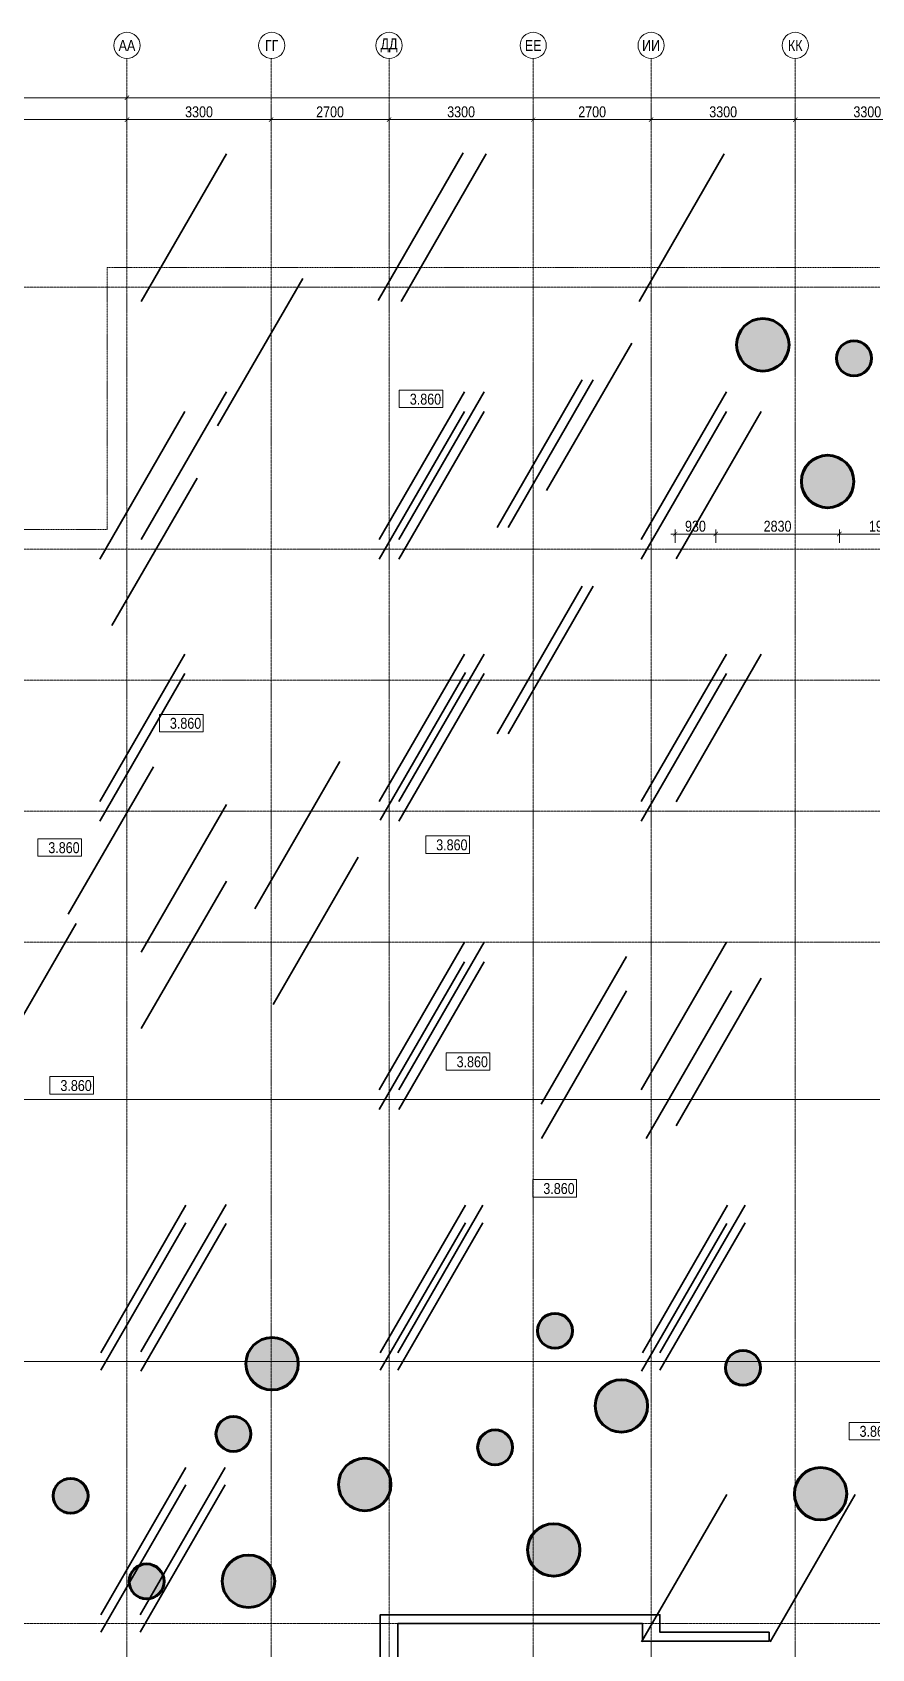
# Model space of a CAD drawing. Header units: millimetres. Extents: x -328335 to 1460319, y -208171 to 164069.
# Drawn here: x 71033 to 90249, y 103525 to 140539 of the extents above; entities that cross this region are included whole.
import ezdxf
from ezdxf.enums import TextEntityAlignment as Align

# ---------------------------------------------------------------- set-up
doc = ezdxf.new("R2010")
doc.units = ezdxf.units.MM
doc.header["$LTSCALE"] = 0.5
doc.linetypes.add('CENTER', pattern=[50.8, 31.75, -6.35, 6.35, -6.35])
doc.linetypes.add('DASHED', pattern=[19.05, 12.7, -6.35])
doc.layers.get('Defpoints').update_dxf_attribs({"color": 140})
for name, color, linetype, lineweight in [('АИ_Плинтус', 3, 'Continuous', 9), ('АИ_Полы', 1, 'Continuous', 9), ('АР6_потолок_отм', 5, 'Continuous', 5), ('АЦ_Бафы', 8, 'Continuous', 0), ('АЦ_Стены', 8, 'Continuous', 70), ('РД_Оси_размер', 8, 'Continuous', 0)]:
    doc.layers.add(name, color=color, linetype=linetype, lineweight=lineweight)
doc.layers.add('АР6_Г_профиль плитки', color=220, linetype='Continuous', lineweight=35, plot=False)
doc.layers.add('АР_Делит', color=120, linetype='Continuous', lineweight=0, plot=False)
doc.layers.add('РД_Оси_100', color=7, linetype='Continuous', lineweight=0, true_color=0x525252)
doc.styles.add('Arial_Narrow_08', font='ARIALN.TTF', dxfattribs={"width": 0.8})
doc.styles.add('style1', font='ARIALN.TTF')
doc.styles.add('ккк', font='isocpeur.ttf', dxfattribs={"width": 0.85, "oblique": 15})
doc.dimstyles.new('Dim100_ареал', dxfattribs={"dimscale": 100, "dimtxt": 2.5, "dimasz": 1, "dimexe": 1, "dimexo": 1, "dimgap": 0.5, "dimtad": 1, "dimzin": 12, "dimdsep": 46, "dimtxsty": 'style1', "dimblk": 'ARCHTICK', "dimcen": 1, "dimdle": 1, "dimaunit": 1, "dimadec": 0, "dimazin": 3, "dimtfac": 1, "dimtmove": 1, "dimatfit": 3, "dimldrblk": 'OPEN30', "dimfxl": 2, "dimfxlon": 1, "dimtolj": 1, "dimtzin": 0, "dimlwd": 5, "dimlwe": 5, "dimarcsym": 0})

# ---------------------------------------------------------------- blocks, each defined once
blk = doc.blocks.new('A-iden')
at = {"linetype": 'Continuous', "lineweight": 5}
blk.add_circle((0, -4), 3, dxfattribs=at)
at = {"color": 0, "linetype": 'Continuous', "lineweight": 20, "style": 'ккк', "width": 0.85}
blk.add_attdef('ID', text='', height=4, dxfattribs=at).set_placement((0.31, -3.85), align=Align.MIDDLE_CENTER)
blk = doc.blocks.new('_ArchTick')
at = {"color": 0, "linetype": 'ByBlock', "const_width": 0.15}
blk.add_lwpolyline([(-0.5, -0.5), (0.5, 0.5)], dxfattribs=at)
blk = doc.blocks.new('*D347')
at = {"layer": 'Defpoints', "color": 0, "transparency": 16777216}
for p in [(73200, 139039), (37500, 137039), (73200, 137039)]:
    blk.add_point(p, dxfattribs=at)
at = {"layer": 'РД_Оси_размер', "color": 0, "lineweight": 5, "transparency": 16777216}
for p, q in [((37400, 139039), (73300, 139039)), ((37500, 138839), (37500, 139139)), ((73200, 138839), (73200, 139139))]:
    blk.add_line(p, q, dxfattribs=at)
at = {"layer": 'РД_Оси_размер', "color": 0, "lineweight": 5, "transparency": 16777216, "xscale": 100, "yscale": 100, "zscale": 100, "rotation": 180}
blk.add_blockref('_ArchTick', (37500, 139039), dxfattribs=at)
at = {"layer": 'РД_Оси_размер', "color": 0, "lineweight": 5, "transparency": 16777216, "xscale": 100, "yscale": 100, "zscale": 100}
blk.add_blockref('_ArchTick', (73200, 139039), dxfattribs=at)
at = {"layer": 'РД_Оси_размер', "color": 0, "transparency": 16777216, "insert": (55350, 139216), "char_height": 250, "attachment_point": 5, "style": 'style1'}
blk.add_mtext('\\A1;35700', dxfattribs=at)
blk = doc.blocks.new('_Open30')
at = {"color": 0, "linetype": 'ByBlock', "lineweight": -2}
for p, q in [((-1, 0.27), (0, 0)), ((0, 0), (-1, -0.27)), ((0, 0), (-1, 0))]:
    blk.add_line(p, q, dxfattribs=at)
blk = doc.blocks.new('*D47')
at = {"layer": 'Defpoints', "color": 0, "transparency": 16777216}
for p in [(114600, 139039), (73200, 137039), (114600, 137039)]:
    blk.add_point(p, dxfattribs=at)
at = {"layer": 'РД_Оси_размер', "color": 0, "lineweight": 5, "transparency": 16777216}
for p, q in [((73100, 139039), (114700, 139039)), ((73200, 138839), (73200, 139139)), ((114600, 138839), (114600, 139139))]:
    blk.add_line(p, q, dxfattribs=at)
at = {"layer": 'РД_Оси_размер', "color": 0, "lineweight": 5, "transparency": 16777216, "xscale": 100, "yscale": 100, "zscale": 100, "rotation": 180}
blk.add_blockref('_ArchTick', (73200, 139039), dxfattribs=at)
at = {"layer": 'РД_Оси_размер', "color": 0, "lineweight": 5, "transparency": 16777216, "xscale": 100, "yscale": 100, "zscale": 100}
blk.add_blockref('_ArchTick', (114600, 139039), dxfattribs=at)
at = {"layer": 'РД_Оси_размер', "color": 0, "transparency": 16777216, "insert": (93900, 139216), "char_height": 250, "attachment_point": 5, "style": 'style1'}
blk.add_mtext('\\A1;41400', dxfattribs=at)
blk = doc.blocks.new('*D275')
at = {"layer": 'Defpoints', "color": 0, "transparency": 16777216}
for p in [(73200, 138539), (65700, 137039), (73200, 137039)]:
    blk.add_point(p, dxfattribs=at)
at = {"layer": 'РД_Оси_размер', "color": 0, "lineweight": 5, "transparency": 16777216}
for p, q in [((65600, 138539), (73300, 138539)), ((65700, 138339), (65700, 138639)), ((73200, 138339), (73200, 138639))]:
    blk.add_line(p, q, dxfattribs=at)
at = {"layer": 'РД_Оси_размер', "color": 0, "lineweight": 5, "transparency": 16777216, "xscale": 100, "yscale": 100, "zscale": 100, "rotation": 180}
blk.add_blockref('_ArchTick', (65700, 138539), dxfattribs=at)
at = {"layer": 'РД_Оси_размер', "color": 0, "lineweight": 5, "transparency": 16777216, "xscale": 100, "yscale": 100, "zscale": 100}
blk.add_blockref('_ArchTick', (73200, 138539), dxfattribs=at)
at = {"layer": 'РД_Оси_размер', "color": 0, "transparency": 16777216, "insert": (69450, 138716), "char_height": 250, "attachment_point": 5, "style": 'style1'}
blk.add_mtext('\\A1;7500', dxfattribs=at)
blk = doc.blocks.new('*D276')
at = {"layer": 'Defpoints', "color": 0, "transparency": 16777216}
for p in [(76500, 138539), (73200, 137039), (76500, 137039)]:
    blk.add_point(p, dxfattribs=at)
at = {"layer": 'РД_Оси_размер', "color": 0, "lineweight": 5, "transparency": 16777216}
for p, q in [((73100, 138539), (76600, 138539)), ((73200, 138339), (73200, 138639)), ((76500, 138339), (76500, 138639))]:
    blk.add_line(p, q, dxfattribs=at)
at = {"layer": 'РД_Оси_размер', "color": 0, "lineweight": 5, "transparency": 16777216, "xscale": 100, "yscale": 100, "zscale": 100, "rotation": 180}
blk.add_blockref('_ArchTick', (73200, 138539), dxfattribs=at)
at = {"layer": 'РД_Оси_размер', "color": 0, "lineweight": 5, "transparency": 16777216, "xscale": 100, "yscale": 100, "zscale": 100}
blk.add_blockref('_ArchTick', (76500, 138539), dxfattribs=at)
at = {"layer": 'РД_Оси_размер', "color": 0, "transparency": 16777216, "insert": (74850, 138716), "char_height": 250, "attachment_point": 5, "style": 'style1'}
blk.add_mtext('\\A1;3300', dxfattribs=at)
blk = doc.blocks.new('*D277')
at = {"layer": 'Defpoints', "color": 0, "transparency": 16777216}
for p in [(79200, 138539), (76500, 137039), (79200, 137039)]:
    blk.add_point(p, dxfattribs=at)
at = {"layer": 'РД_Оси_размер', "color": 0, "lineweight": 5, "transparency": 16777216}
for p, q in [((76400, 138539), (79300, 138539)), ((76500, 138339), (76500, 138639)), ((79200, 138339), (79200, 138639))]:
    blk.add_line(p, q, dxfattribs=at)
at = {"layer": 'РД_Оси_размер', "color": 0, "lineweight": 5, "transparency": 16777216, "xscale": 100, "yscale": 100, "zscale": 100, "rotation": 180}
blk.add_blockref('_ArchTick', (76500, 138539), dxfattribs=at)
at = {"layer": 'РД_Оси_размер', "color": 0, "lineweight": 5, "transparency": 16777216, "xscale": 100, "yscale": 100, "zscale": 100}
blk.add_blockref('_ArchTick', (79200, 138539), dxfattribs=at)
at = {"layer": 'РД_Оси_размер', "color": 0, "transparency": 16777216, "insert": (77850, 138716), "char_height": 250, "attachment_point": 5, "style": 'style1'}
blk.add_mtext('\\A1;2700', dxfattribs=at)
blk = doc.blocks.new('*D278')
at = {"layer": 'Defpoints', "color": 0, "transparency": 16777216}
for p in [(82500, 138539), (79200, 137039), (82500, 137039)]:
    blk.add_point(p, dxfattribs=at)
at = {"layer": 'РД_Оси_размер', "color": 0, "lineweight": 5, "transparency": 16777216}
for p, q in [((79100, 138539), (82600, 138539)), ((79200, 138339), (79200, 138639)), ((82500, 138339), (82500, 138639))]:
    blk.add_line(p, q, dxfattribs=at)
at = {"layer": 'РД_Оси_размер', "color": 0, "lineweight": 5, "transparency": 16777216, "xscale": 100, "yscale": 100, "zscale": 100, "rotation": 180}
blk.add_blockref('_ArchTick', (79200, 138539), dxfattribs=at)
at = {"layer": 'РД_Оси_размер', "color": 0, "lineweight": 5, "transparency": 16777216, "xscale": 100, "yscale": 100, "zscale": 100}
blk.add_blockref('_ArchTick', (82500, 138539), dxfattribs=at)
at = {"layer": 'РД_Оси_размер', "color": 0, "transparency": 16777216, "insert": (80850, 138716), "char_height": 250, "attachment_point": 5, "style": 'style1'}
blk.add_mtext('\\A1;3300', dxfattribs=at)
blk = doc.blocks.new('*D279')
at = {"layer": 'Defpoints', "color": 0, "transparency": 16777216}
for p in [(85200, 138539), (82500, 137039), (85200, 137039)]:
    blk.add_point(p, dxfattribs=at)
at = {"layer": 'РД_Оси_размер', "color": 0, "lineweight": 5, "transparency": 16777216}
for p, q in [((82400, 138539), (85300, 138539)), ((82500, 138339), (82500, 138639)), ((85200, 138339), (85200, 138639))]:
    blk.add_line(p, q, dxfattribs=at)
at = {"layer": 'РД_Оси_размер', "color": 0, "lineweight": 5, "transparency": 16777216, "xscale": 100, "yscale": 100, "zscale": 100, "rotation": 180}
blk.add_blockref('_ArchTick', (82500, 138539), dxfattribs=at)
at = {"layer": 'РД_Оси_размер', "color": 0, "lineweight": 5, "transparency": 16777216, "xscale": 100, "yscale": 100, "zscale": 100}
blk.add_blockref('_ArchTick', (85200, 138539), dxfattribs=at)
at = {"layer": 'РД_Оси_размер', "color": 0, "transparency": 16777216, "insert": (83850, 138716), "char_height": 250, "attachment_point": 5, "style": 'style1'}
blk.add_mtext('\\A1;2700', dxfattribs=at)
blk = doc.blocks.new('*D280')
at = {"layer": 'Defpoints', "color": 0, "transparency": 16777216}
for p in [(88500, 138539), (85200, 137039), (88500, 137039)]:
    blk.add_point(p, dxfattribs=at)
at = {"layer": 'РД_Оси_размер', "color": 0, "lineweight": 5, "transparency": 16777216}
for p, q in [((85100, 138539), (88600, 138539)), ((85200, 138339), (85200, 138639)), ((88500, 138339), (88500, 138639))]:
    blk.add_line(p, q, dxfattribs=at)
at = {"layer": 'РД_Оси_размер', "color": 0, "lineweight": 5, "transparency": 16777216, "xscale": 100, "yscale": 100, "zscale": 100, "rotation": 180}
blk.add_blockref('_ArchTick', (85200, 138539), dxfattribs=at)
at = {"layer": 'РД_Оси_размер', "color": 0, "lineweight": 5, "transparency": 16777216, "xscale": 100, "yscale": 100, "zscale": 100}
blk.add_blockref('_ArchTick', (88500, 138539), dxfattribs=at)
at = {"layer": 'РД_Оси_размер', "color": 0, "transparency": 16777216, "insert": (86850, 138716), "char_height": 250, "attachment_point": 5, "style": 'style1'}
blk.add_mtext('\\A1;3300', dxfattribs=at)
blk = doc.blocks.new('*D281')
at = {"layer": 'Defpoints', "color": 0, "transparency": 16777216}
for p in [(91800, 138539), (88500, 137039), (91800, 137039)]:
    blk.add_point(p, dxfattribs=at)
at = {"layer": 'РД_Оси_размер', "color": 0, "lineweight": 5, "transparency": 16777216}
for p, q in [((88400, 138539), (91900, 138539)), ((88500, 138339), (88500, 138639)), ((91800, 138339), (91800, 138639))]:
    blk.add_line(p, q, dxfattribs=at)
at = {"layer": 'РД_Оси_размер', "color": 0, "lineweight": 5, "transparency": 16777216, "xscale": 100, "yscale": 100, "zscale": 100, "rotation": 180}
blk.add_blockref('_ArchTick', (88500, 138539), dxfattribs=at)
at = {"layer": 'РД_Оси_размер', "color": 0, "lineweight": 5, "transparency": 16777216, "xscale": 100, "yscale": 100, "zscale": 100}
blk.add_blockref('_ArchTick', (91800, 138539), dxfattribs=at)
at = {"layer": 'РД_Оси_размер', "color": 0, "transparency": 16777216, "insert": (90150, 138716), "char_height": 250, "attachment_point": 5, "style": 'style1'}
blk.add_mtext('\\A1;3300', dxfattribs=at)
blk = doc.blocks.new('Отметка_план')
at = {"color": 7, "lineweight": 5}
blk.add_lwpolyline([(0, 0), (10, 0), (10, 4), (0, 4)], close=True, dxfattribs=at)
at = {"style": 'Arial_Narrow_08', "width": 0.8}
blk.add_attdef('OTMG', text='', height=2.5, dxfattribs=at).set_placement((9.06, 0.7), align=Align.RIGHT)
blk = doc.blocks.new('*D91')
at = {"layer": 'Defpoints', "color": 0, "transparency": 16777216}
for p in [(86680, 129050), (85750, 128500), (86680, 128500)]:
    blk.add_point(p, dxfattribs=at)
at = {"layer": 'АИ_Полы', "color": 0, "lineweight": 5, "transparency": 16777216}
for p, q in [((85650, 129050), (86780, 129050)), ((85750, 128850), (85750, 129150)), ((86680, 128850), (86680, 129150))]:
    blk.add_line(p, q, dxfattribs=at)
at = {"layer": 'АИ_Полы', "color": 0, "lineweight": 5, "transparency": 16777216, "xscale": 100, "yscale": 100, "zscale": 100, "rotation": 180}
blk.add_blockref('_ArchTick', (85750, 129050), dxfattribs=at)
at = {"layer": 'АИ_Полы', "color": 0, "lineweight": 5, "transparency": 16777216, "xscale": 100, "yscale": 100, "zscale": 100}
blk.add_blockref('_ArchTick', (86680, 129050), dxfattribs=at)
at = {"layer": 'АИ_Полы', "color": 0, "transparency": 16777216, "insert": (86215, 129227), "char_height": 250, "attachment_point": 5, "style": 'style1'}
blk.add_mtext('\\A1;930', dxfattribs=at)
blk = doc.blocks.new('*D92')
at = {"layer": 'Defpoints', "color": 0, "transparency": 16777216}
for p in [(89510, 129050), (86680, 128430), (89510, 128430)]:
    blk.add_point(p, dxfattribs=at)
at = {"layer": 'АИ_Полы', "color": 0, "lineweight": 5, "transparency": 16777216}
for p, q in [((86580, 129050), (89610, 129050)), ((86680, 128850), (86680, 129150)), ((89510, 128850), (89510, 129150))]:
    blk.add_line(p, q, dxfattribs=at)
at = {"layer": 'АИ_Полы', "color": 0, "lineweight": 5, "transparency": 16777216, "xscale": 100, "yscale": 100, "zscale": 100, "rotation": 180}
blk.add_blockref('_ArchTick', (86680, 129050), dxfattribs=at)
at = {"layer": 'АИ_Полы', "color": 0, "lineweight": 5, "transparency": 16777216, "xscale": 100, "yscale": 100, "zscale": 100}
blk.add_blockref('_ArchTick', (89510, 129050), dxfattribs=at)
at = {"layer": 'АИ_Полы', "color": 0, "transparency": 16777216, "insert": (88095, 129227), "char_height": 250, "attachment_point": 5, "style": 'style1'}
blk.add_mtext('\\A1;2830', dxfattribs=at)
blk = doc.blocks.new('*D93')
at = {"layer": 'Defpoints', "color": 0, "transparency": 16777216}
for p in [(91500, 129050), (91500, 128500), (89510, 128430)]:
    blk.add_point(p, dxfattribs=at)
at = {"layer": 'АИ_Полы', "color": 0, "lineweight": 5, "transparency": 16777216}
for p, q in [((89410, 129050), (91600, 129050)), ((89510, 128850), (89510, 129150)), ((91500, 128850), (91500, 129150))]:
    blk.add_line(p, q, dxfattribs=at)
at = {"layer": 'АИ_Полы', "color": 0, "lineweight": 5, "transparency": 16777216, "xscale": 100, "yscale": 100, "zscale": 100, "rotation": 180}
blk.add_blockref('_ArchTick', (89510, 129050), dxfattribs=at)
at = {"layer": 'АИ_Полы', "color": 0, "lineweight": 5, "transparency": 16777216, "xscale": 100, "yscale": 100, "zscale": 100}
blk.add_blockref('_ArchTick', (91500, 129050), dxfattribs=at)
at = {"layer": 'АИ_Полы', "color": 0, "transparency": 16777216, "insert": (90505, 129227), "char_height": 250, "attachment_point": 5, "style": 'style1'}
blk.add_mtext('\\A1;1990', dxfattribs=at)
blk = doc.blocks.new('Баф_Ор-1_1200')
at = {"layer": 'АЦ_Стены', "true_color": 0xee6119}
h = blk.add_hatch(color=32, dxfattribs=at)
h.dxf.hatch_style = 1
h.paths.add_polyline_path([(600, 0, 1), (-600, 0, 1)])
at = {"layer": 'АЦ_Стены', "color": 32, "true_color": 0xee6119}
blk.add_circle((0, 0), 600, dxfattribs=at)
blk = doc.blocks.new('Баф_ор1_800')
at = {"layer": 'АЦ_Стены', "true_color": 0xee6119}
h = blk.add_hatch(color=32, dxfattribs=at)
h.dxf.hatch_style = 1
h.paths.add_polyline_path([(400, 0, 1), (-400, 0, 1)])
at = {"layer": 'АЦ_Стены', "color": 32, "true_color": 0xee6119}
blk.add_circle((0, 0), 400, dxfattribs=at)
blk = doc.blocks.new('СОШ_2200_АР_ОСИ_М100_28.05.24')
at = {"layer": 'АР_Делит', "color": 5, "linetype": 'DASHED'}
blk.add_lwpolyline([(37145, 100855), (37145, 129155), (72745, 129155), (72745, 135155), (114955, 135155), (114955, -355)], dxfattribs=at)
at = {"layer": 'РД_Оси_100', "color": 8, "linetype": 'CENTER', "true_color": 0x808080}
for p, q in [((73200, -6155), (73200, 139938.679)), ((79200, -6155), (79200, 139938.679)), ((85200, -6155), (85200, 139938.679)), ((88500, -6155), (88500, 139938.679)), ((-5954.958, 134700), (119910, 134700)), ((-5954.958, 128700), (119910, 128700)), ((-5954.958, 125700), (119910, 125700)), ((-5954.958, 122700), (119910, 122700)), ((-5954.958, 119700), (119910, 119700)), ((-5954.958, 116100), (119910, 116100)), ((35037.55, 116100), (119910, 116100)), ((-5954.958, 110100), (119910, 110100)), ((35037.55, 110100), (119910, 110100)), ((-5954.958, 104100), (119910, 104100))]:
    blk.add_line(p, q, dxfattribs=at)
for points in [[(76500, 139938.679), (76500, -6155)], [(82500, 139938.679), (82500, -6155)]]:
    blk.add_lwpolyline(points, dxfattribs=at)
at = {"layer": 'РД_Оси_100', "color": 0}
ref = blk.add_blockref('A-iden', (73200, 140638.679), dxfattribs=dict(at, xscale=100, yscale=100, zscale=100))
ref.add_attrib('ID', 'АА', dxfattribs={"layer": '0', "linetype": 'Continuous', "height": 250, "style": 'style1'}).set_placement((73200, 140238.679), align=Align.MIDDLE)
ref = blk.add_blockref('A-iden', (76514.62, 140638.679), dxfattribs=dict(at, xscale=100, yscale=100, zscale=100))
ref.add_attrib('ID', 'ГГ', dxfattribs={"layer": '0', "linetype": 'Continuous', "height": 250, "style": 'style1'}).set_placement((76514.62, 140238.679), align=Align.MIDDLE)
ref = blk.add_blockref('A-iden', (79200, 140638.679), dxfattribs=dict(at, xscale=100, yscale=100, zscale=100))
ref.add_attrib('ID', 'ДД', dxfattribs={"layer": '0', "linetype": 'Continuous', "height": 250, "style": 'style1'}).set_placement((79200, 140238.679), align=Align.MIDDLE)
ref = blk.add_blockref('A-iden', (82500.02, 140638.679), dxfattribs=dict(at, xscale=100, yscale=100, zscale=100))
ref.add_attrib('ID', 'ЕЕ', dxfattribs={"layer": '0', "linetype": 'Continuous', "height": 250, "style": 'style1'}).set_placement((82500.02, 140238.679), align=Align.MIDDLE)
ref = blk.add_blockref('A-iden', (85200, 140638.679), dxfattribs=dict(at, xscale=100, yscale=100, zscale=100))
ref.add_attrib('ID', 'ИИ', dxfattribs={"layer": '0', "linetype": 'Continuous', "height": 250, "style": 'style1'}).set_placement((85200, 140238.679), align=Align.MIDDLE)
ref = blk.add_blockref('A-iden', (88500, 140638.679), dxfattribs=dict(at, xscale=100, yscale=100, zscale=100))
ref.add_attrib('ID', 'КК', dxfattribs={"layer": '0', "linetype": 'Continuous', "height": 250, "style": 'style1'}).set_placement((88500, 140238.679), align=Align.MIDDLE)
at = {"layer": 'РД_Оси_размер'}
for base, p1, p2, picture, middle in [((73200, 139038.679), (37500, 137038.679), (73200, 137038.679), '*D347', (55350, 139216.322)), ((114600, 139038.679), (73200, 137038.679), (114600, 137038.679), '*D47', (93900, 139216.322)), ((73200, 138538.679), (65700, 137038.679), (73200, 137038.679), '*D275', (69450, 138716.322)), ((76500, 138538.679), (73200, 137038.679), (76500, 137038.679), '*D276', (74850, 138716.322)), ((79200, 138538.679), (76500, 137038.679), (79200, 137038.679), '*D277', (77850, 138716.322)), ((82500, 138538.679), (79200, 137038.679), (82500, 137038.679), '*D278', (80850, 138716.322)), ((85200, 138538.679), (82500, 137038.679), (85200, 137038.679), '*D279', (83850, 138716.322)), ((88500, 138538.679), (85200, 137038.679), (88500, 137038.679), '*D280', (86850, 138716.322)), ((91800, 138538.679), (88500, 137038.679), (91800, 137038.679), '*D281', (90150, 138716.322))]:
    dim = blk.add_linear_dim(base=base, p1=p1, p2=p2, dimstyle='Dim100_ареал', dxfattribs=at)
    dim.commit()
    dim.dimension.update_dxf_attribs({"geometry": picture, "text_midpoint": middle})

msp = doc.modelspace()

# ---------------------------------------------------------------- linework, layer by layer
at = {"layer": 'АИ_Плинтус', "color": 160, "linetype": 'ByBlock', "lineweight": 35, "true_color": 0x003fff}
msp.add_lwpolyline([(79000, 100900), (79000, 104300), (85400, 104300), (85400, 103900), (87900, 103900), (87900, 103700), (84999.999, 103700.007), (84999.999, 104100), (79400, 104100), (79400, 101250)], dxfattribs=at)
at = {"layer": 'АР6_Г_профиль плитки'}
for points in [[(73525, 134375), (75475, 137752.499)], [(78950, 134400), (80900, 137777.499)], [(79475, 134375), (81425, 137752.499)], [(84925, 134375), (86875, 137752.499)], [(75275, 131525), (77225, 134902.499)], [(82804.997, 130045.019), (84754.997, 133422.518)], [(81675, 129200), (83625, 132577.499)], [(81925, 129200), (83875, 132577.499)], [(73525, 128925), (75475, 132302.499)], [(78975.161, 128925), (80925.161, 132302.499)], [(79425.161, 128925), (81375.161, 132302.499)], [(84975, 128924.839), (86925, 132302.338)], [(72575, 128475), (74525, 131852.499)], [(78975.161, 128475), (80925.161, 131852.499)], [(79425.161, 128475), (81375.161, 131852.499)], [(84975, 128474.839), (86925, 131852.338)], [(85770, 128479.839), (87720, 131857.338)], [(72855, 126955), (74805, 130332.499)], [(81675, 124475.395), (83625, 127852.894)], [(81925, 124475.395), (83875, 127852.894)], [(72575, 122925), (74525, 126302.499)], [(78975, 122925), (80925, 126302.499)], [(79425, 122925), (81375, 126302.499)], [(84975, 122924.992), (86925, 126302.491)], [(85770, 122919.992), (87720, 126297.491)], [(72575, 122475), (74525, 125852.499)], [(79000, 122500), (80950, 125877.499)], [(79425, 122475), (81375, 125852.499)], [(84975, 122474.992), (86925, 125852.491)], [(71855.004, 120345), (73805.004, 123722.499)], [(76125, 120465), (78075, 123842.499)], [(73525, 119475), (75475, 122852.499)], [(76545.002, 118275.021), (78495.002, 121652.52)], [(73525, 117725), (75475, 121102.499)], [(70085, 116755), (72035, 120132.499)], [(78975, 116325), (80925, 119702.499)], [(79425, 116325), (81375, 119702.499)], [(84975, 116325), (86925, 119702.499)], [(78975, 115875), (80925, 119252.499)], [(79425, 115875), (81375, 119252.499)], [(82685, 115995.152), (84635, 119372.652)], [(85770, 115500), (87720, 118877.499)], [(82690, 115210), (84640, 118587.499)], [(85090.004, 115210), (87040.004, 118587.499)], [(72600, 110300), (74550, 113677.499)], [(73520, 110320), (75470, 113697.499)], [(79000, 110300), (80950, 113677.499)], [(79400, 110300), (81350, 113677.499)], [(85000, 110300), (86950, 113677.499)], [(85400, 110300), (87350, 113677.499)], [(72600, 109900), (74550, 113277.499)], [(79000, 109900), (80950, 113277.499)], [(79400, 109900), (81350, 113277.499)], [(85400, 109900), (87350, 113277.499)], [(73520, 109879.996), (75470, 113257.495)], [(84980, 109880), (86930, 113257.5)], [(72600, 104300), (74550, 107677.499)], [(73500, 104300), (75450, 107677.499)], [(72600, 103900), (74550, 107277.499)], [(73500, 103900), (75450, 107277.499)], [(84979.999, 103680), (86929.999, 107057.499)], [(87925, 103680), (89875, 107057.499)]]:
    msp.add_lwpolyline(points, dxfattribs=at)

# ---------------------------------------------------------------- block references
at = {"layer": 'АР6_потолок_отм'}
ref = msp.add_blockref('Отметка_план', (79435.194, 131943.861), dxfattribs=dict(at, xscale=100, yscale=100, zscale=100))
ref.add_attrib('OTMG', '3.860', dxfattribs={"layer": '0', "color": 0, "height": 250, "style": 'style1'}).set_placement((80392.611, 132263.678), align=Align.TOP_RIGHT)
ref = msp.add_blockref('Отметка_план', (73942.502, 124520.955), dxfattribs=dict(at, xscale=100, yscale=100, zscale=100))
ref.add_attrib('OTMG', '3.860', dxfattribs={"layer": '0', "color": 0, "height": 250, "style": 'style1'}).set_placement((74899.92, 124840.771), align=Align.TOP_RIGHT)
ref = msp.add_blockref('Отметка_план', (71158.602, 121672.413), dxfattribs=dict(at, xscale=100, yscale=100, zscale=100))
ref.add_attrib('OTMG', '3.860', dxfattribs={"layer": '0', "color": 0, "height": 250, "style": 'style1'}).set_placement((72116.02, 121992.229), align=Align.TOP_RIGHT)
ref = msp.add_blockref('Отметка_план', (80038.769, 121736.881), dxfattribs=dict(at, xscale=100, yscale=100, zscale=100))
ref.add_attrib('OTMG', '3.860', dxfattribs={"layer": '0', "color": 0, "height": 250, "style": 'style1'}).set_placement((80996.187, 122056.697), align=Align.TOP_RIGHT)
ref = msp.add_blockref('Отметка_план', (80506.663, 116770.063), dxfattribs=dict(at, xscale=100, yscale=100, zscale=100))
ref.add_attrib('OTMG', '3.860', dxfattribs={"layer": '0', "color": 0, "height": 250, "style": 'style1'}).set_placement((81464.081, 117089.88), align=Align.TOP_RIGHT)
ref = msp.add_blockref('Отметка_план', (71435.834, 116225.517), dxfattribs=dict(at, xscale=100, yscale=100, zscale=100))
ref.add_attrib('OTMG', '3.860', dxfattribs={"layer": '0', "color": 0, "height": 250, "style": 'style1'}).set_placement((72393.252, 116545.334), align=Align.TOP_RIGHT)
ref = msp.add_blockref('Отметка_план', (82491.993, 113866.705), dxfattribs=dict(at, xscale=100, yscale=100, zscale=100))
ref.add_attrib('OTMG', '3.860', dxfattribs={"layer": '0', "color": 0, "height": 250, "style": 'style1'}).set_placement((83449.411, 114186.522), align=Align.TOP_RIGHT)
ref = msp.add_blockref('Отметка_план', (89731.761, 108307.235), dxfattribs=dict(at, xscale=100, yscale=100, zscale=100))
ref.add_attrib('OTMG', '3.860', dxfattribs={"layer": '0', "color": 0, "height": 250, "style": 'style1'}).set_placement((90689.179, 108627.051), align=Align.TOP_RIGHT)
at = {"layer": 'АЦ_Бафы'}
for name, p in [('Баф_Ор-1_1200', (87758.098, 133383.005)), ('Баф_ор1_800', (89844.274, 133073.6)), ('Баф_Ор-1_1200', (89241.096, 130253.093)), ('Баф_ор1_800', (82998.33, 110803.761)), ('Баф_Ор-1_1200', (76522.351, 110049.733)), ('Баф_ор1_800', (87303.329, 109955.415)), ('Баф_Ор-1_1200', (84518.891, 109084.68)), ('Баф_ор1_800', (75638.278, 108442.795)), ('Баф_ор1_800', (81629.022, 108134.566)), ('Баф_Ор-1_1200', (78643.891, 107284.68)), ('Баф_ор1_800', (71908.766, 107024.903)), ('Баф_Ор-1_1200', (89080.137, 107073.779)), ('Баф_Ор-1_1200', (82969.891, 105784.68)), ('Баф_Ор-1_1200', (75981.97, 105069.385)), ('Баф_ор1_800', (73649.719, 105064.488))]:
    msp.add_blockref(name, p, dxfattribs=at)
at = {"layer": 'РД_Оси_100'}
msp.add_blockref('СОШ_2200_АР_ОСИ_М100_28.05.24', (0, 0), dxfattribs=at)

# ---------------------------------------------------------------- dimensions: what is measured, and where the dimension line sits
at = {"layer": 'АИ_Полы'}
for base, p1, p2, picture, middle in [((86680, 129049.756), (85750, 128499.839), (86680, 128499.839), '*D91', (86215, 129227.399)), ((89510, 129049.756), (86680, 128430), (89510, 128430), '*D92', (88095, 129227.399)), ((91500, 129049.756), (89510, 128430), (91500, 128500), '*D93', (90505, 129227.399))]:
    dim = msp.add_linear_dim(base=base, p1=p1, p2=p2, dimstyle='Dim100_ареал', dxfattribs=at)
    dim.commit()
    dim.dimension.update_dxf_attribs({"geometry": picture, "text_midpoint": middle})

doc.saveas('drawing.dxf')
